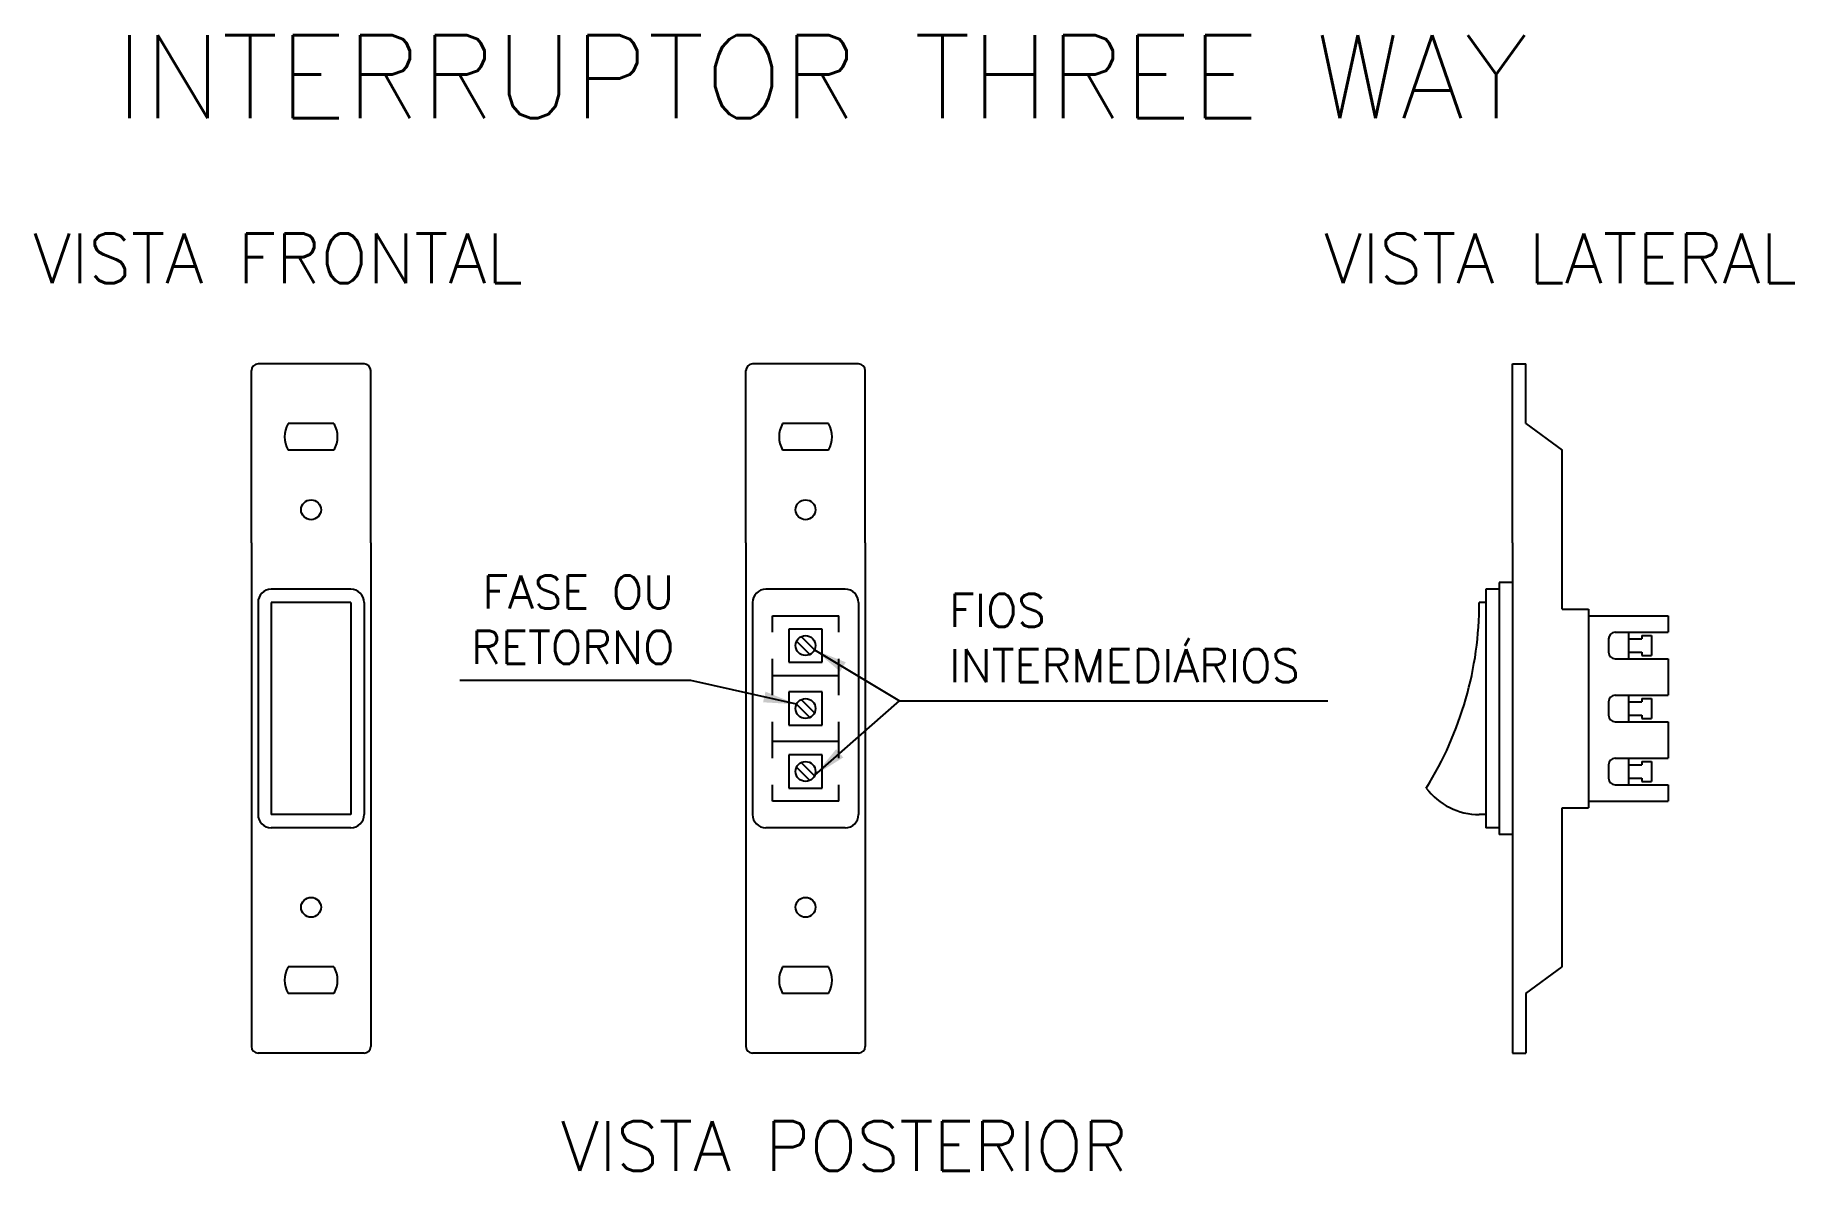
# Model space of a CAD drawing. Extents: x -1.55 to 3.76, y -0.5 to 2.92.
import ezdxf

# ---------------------------------------------------------------- set-up
doc = ezdxf.new("R2010")
doc.units = 0
doc.header["$MEASUREMENT"] = 0
doc.layers.add('DETALHES', color=4, linetype='CONTINUOUS')
doc.styles.add('ROMANS', font='romans')
doc.dimstyles.new('TEXTO', dxfattribs={"dimtxt": 0.1, "dimasz": 0.1, "dimexe": 0.1, "dimexo": 0.3, "dimgap": 0.05, "dimtad": 1, "dimdec": 4, "dimtxsty": 'ROMANS', "dimcen": 2.5, "dimclrd": 1, "dimclre": 1, "dimclrt": 3, "dimazin": 3, "dimtfac": 1, "dimtdec": 4, "dimtmove": 0, "dimatfit": 3, "dimtolj": 1, "dimtzin": 0})

msp = doc.modelspace()

# ---------------------------------------------------------------- linework, layer by layer
at = {"layer": 'DETALHES', "color": 3}
for p, q in [((-0.894, 1.392), (-0.894, 1.912)), ((-0.554, 1.932), (-0.874, 1.932)), ((-0.534, 1.392), (-0.534, 1.912)), ((0.5984, 1.392), (0.5984, 1.912)), ((0.9384, 1.932), (0.6184, 1.932)), ((0.9584, 1.392), (0.9584, 1.912)), ((2.9119, 1.392), (2.9119, 1.932)), ((2.9119, 1.932), (2.9519, 1.932)), ((2.9519, 1.752), (2.9519, 1.932)), ((2.9519, 1.752), (3.0619, 1.672)), ((3.0619, 1.192), (3.0619, 1.672)), ((-0.894, 1.392), (-0.894, 0.392)), ((-0.534, 1.392), (-0.534, 0.392)), ((0.5984, 1.392), (0.5984, 0.392)), ((0.9584, 1.392), (0.9584, 0.392)), ((2.9119, 1.392), (2.9119, 0.392)), ((2.8319, 1.252), (2.8319, 0.532)), ((2.8719, 1.252), (2.8319, 1.252)), ((2.8719, 1.272), (2.8719, 0.512)), ((2.9119, 1.272), (2.8719, 1.272)), ((0.6784, 1.172), (0.8784, 1.172)), ((0.6784, 1.122), (0.6784, 1.172)), ((0.8784, 1.122), (0.8784, 1.172)), ((3.0619, 1.192), (3.1419, 1.192)), ((3.1419, 1.192), (3.1419, 0.592)), ((3.1419, 1.172), (3.3819, 1.172)), ((3.3819, 1.172), (3.3819, 1.122)), ((3.2219, 1.122), (3.3819, 1.122)), ((3.2019, 1.102), (3.2019, 1.062)), ((0.6784, 0.932), (0.6784, 1.042)), ((0.8784, 0.932), (0.8784, 1.042)), ((3.2219, 1.042), (3.3819, 1.042)), ((3.3819, 1.042), (3.3819, 0.932)), ((0.6784, 0.992), (0.8784, 0.992)), ((3.2019, 0.912), (3.2019, 0.872)), ((3.2219, 0.932), (3.3819, 0.932)), ((0.6784, 0.742), (0.6784, 0.852)), ((0.8784, 0.742), (0.8784, 0.852)), ((3.2219, 0.852), (3.3819, 0.852)), ((3.3819, 0.852), (3.3819, 0.742)), ((0.8784, 0.792), (0.6784, 0.792)), ((3.2019, 0.722), (3.2019, 0.682)), ((3.2219, 0.742), (3.3819, 0.742)), ((0.6784, 0.612), (0.6784, 0.662)), ((0.8784, 0.612), (0.8784, 0.662)), ((3.2219, 0.662), (3.3819, 0.662)), ((3.3819, 0.662), (3.3819, 0.612)), ((0.8784, 0.612), (0.6784, 0.612)), ((3.0619, 0.112), (3.0619, 0.592)), ((3.0619, 0.592), (3.1419, 0.592)), ((3.1419, 0.612), (3.3819, 0.612)), ((2.8719, 0.532), (2.8319, 0.532)), ((2.9119, 0.512), (2.8719, 0.512)), ((-0.894, 0.392), (-0.894, -0.128)), ((-0.534, 0.392), (-0.534, -0.128)), ((0.5984, 0.392), (0.5984, -0.128)), ((0.9584, 0.392), (0.9584, -0.128)), ((2.9119, 0.392), (2.9119, -0.148)), ((2.9519, 0.032), (3.0619, 0.112)), ((2.9519, 0.032), (2.9519, -0.148)), ((-0.554, -0.148), (-0.874, -0.148)), ((0.9384, -0.148), (0.6184, -0.148)), ((2.9119, -0.148), (2.9519, -0.148))]:
    msp.add_line(p, q, dxfattribs=at)
at = {"layer": 'DETALHES', "color": 2}
for p, q in [((-0.6448, 1.752), (-0.7833, 1.752)), ((0.8477, 1.752), (0.7092, 1.752)), ((-0.6448, 1.672), (-0.7833, 1.672)), ((0.8477, 1.672), (0.7092, 1.672)), ((-0.6448, 0.112), (-0.7833, 0.112)), ((0.8477, 0.112), (0.7092, 0.112)), ((-0.6448, 0.032), (-0.7833, 0.032)), ((0.8477, 0.032), (0.7092, 0.032))]:
    msp.add_line(p, q, dxfattribs=at)
at = {"layer": 'DETALHES', "color": 4}
for p, q in [((-0.594, 1.252), (-0.834, 1.252)), ((0.8984, 1.252), (0.6584, 1.252)), ((-0.874, 1.212), (-0.874, 0.572)), ((-0.554, 1.212), (-0.554, 0.572)), ((0.6184, 1.212), (0.6184, 0.572)), ((0.9384, 1.212), (0.9384, 0.572)), ((2.8319, 1.212), (2.8119, 1.212)), ((0.7284, 1.132), (0.7284, 1.032)), ((0.8284, 1.132), (0.7284, 1.132)), ((0.8284, 1.032), (0.8284, 1.132)), ((3.2619, 1.122), (3.2619, 1.042)), ((0.7514, 1.0949), (0.7914, 1.0549)), ((0.7655, 1.109), (0.8055, 1.069)), ((3.2619, 1.102), (3.3019, 1.102)), ((3.3019, 1.112), (3.3319, 1.112)), ((3.3019, 1.112), (3.3019, 1.102)), ((3.3319, 1.112), (3.3319, 1.052)), ((0.7284, 1.032), (0.8284, 1.032)), ((3.2619, 1.062), (3.3019, 1.062)), ((3.3019, 1.062), (3.3019, 1.052)), ((3.3019, 1.052), (3.3319, 1.052)), ((0.7284, 0.942), (0.7284, 0.842)), ((0.8284, 0.942), (0.7284, 0.942)), ((0.7514, 0.9049), (0.7914, 0.8649)), ((0.7655, 0.919), (0.8055, 0.879)), ((0.8284, 0.842), (0.8284, 0.942)), ((3.2619, 0.932), (3.2619, 0.852)), ((3.2619, 0.912), (3.3019, 0.912)), ((3.3019, 0.922), (3.3319, 0.922)), ((3.3019, 0.922), (3.3019, 0.912)), ((3.3319, 0.922), (3.3319, 0.862)), ((3.2619, 0.872), (3.3019, 0.872)), ((3.3019, 0.872), (3.3019, 0.862)), ((3.3019, 0.862), (3.3319, 0.862)), ((0.7284, 0.842), (0.8284, 0.842)), ((0.8284, 0.752), (0.7284, 0.752)), ((0.7284, 0.752), (0.7284, 0.652)), ((0.8284, 0.652), (0.8284, 0.752)), ((0.7514, 0.7149), (0.7914, 0.6749)), ((0.7655, 0.729), (0.8055, 0.689)), ((3.2619, 0.742), (3.2619, 0.662)), ((3.2619, 0.722), (3.3019, 0.722)), ((3.3019, 0.732), (3.3319, 0.732)), ((3.3019, 0.732), (3.3019, 0.722)), ((3.3319, 0.732), (3.3319, 0.672)), ((0.7284, 0.652), (0.8284, 0.652)), ((3.2619, 0.682), (3.3019, 0.682)), ((3.3019, 0.682), (3.3019, 0.672)), ((3.3019, 0.672), (3.3319, 0.672)), ((-0.594, 0.532), (-0.834, 0.532)), ((0.8984, 0.532), (0.6584, 0.532))]:
    msp.add_line(p, q, dxfattribs=at)
at = {"layer": 'DETALHES', "color": 5}
for p, q in [((-0.834, 1.212), (-0.834, 0.572)), ((-0.594, 1.212), (-0.834, 1.212)), ((-0.594, 1.212), (-0.594, 0.572)), ((-0.594, 0.572), (-0.834, 0.572))]:
    msp.add_line(p, q, dxfattribs=at)
at = {"layer": 'DETALHES'}
msp.add_line((2.8319, 0.572), (2.8119, 0.572), dxfattribs=at)
at = {"layer": 'DETALHES', "color": 4}
for points in [[(2.6519, 0.652, 0.140055), (2.8119, 1.212, 2.016824)], [(2.6519, 0.652, 0.236068), (2.8119, 0.572, -2.038885)]]:
    msp.add_lwpolyline(points, format="xyb", dxfattribs=at)
at = {"layer": 'DETALHES', "color": 2}
for centre in [(-0.714, 1.492), (0.7784, 1.492), (-0.714, 0.292), (0.7784, 0.292)]:
    msp.add_circle(centre, 0.03, dxfattribs=at)
at = {"layer": 'DETALHES', "color": 5}
for centre in [(0.7784, 1.082), (0.7784, 0.892), (0.7784, 0.702)]:
    msp.add_circle(centre, 0.03, dxfattribs=at)
at = {"layer": 'DETALHES', "color": 3}
for centre, start, end in [((-0.874, 1.912), 90, 180), ((-0.554, 1.912), 0, 90), ((0.6184, 1.912), 90, 180), ((0.9384, 1.912), 0, 90), ((3.2219, 1.102), 90, 180), ((3.2219, 1.062), 180, 270), ((3.2219, 0.912), 90, 180), ((3.2219, 0.872), 180, 270), ((3.2219, 0.722), 90, 180), ((3.2219, 0.682), 180, 270), ((-0.874, -0.128), 180, 270), ((-0.554, -0.128), 270, 0), ((0.6184, -0.128), 180, 270), ((0.9384, -0.128), 270, 0)]:
    msp.add_arc(centre, 0.02, start, end, dxfattribs=at)
at = {"layer": 'DETALHES', "color": 2}
for centre, start, end in [((-0.714, 1.712), 150, 210), ((-0.714, 1.712), 330, 30), ((0.7784, 1.712), 150, 210), ((0.7784, 1.712), 330, 30), ((-0.714, 0.072), 150, 210), ((-0.714, 0.072), 330, 30), ((0.7784, 0.072), 150, 210), ((0.7784, 0.072), 330, 30)]:
    msp.add_arc(centre, 0.08, start, end, dxfattribs=at)
at = {"layer": 'DETALHES', "color": 4}
for centre, start, end in [((-0.834, 1.212), 90, 180), ((-0.594, 1.212), 0, 90), ((0.6584, 1.212), 90, 180), ((0.8984, 1.212), 0, 90), ((-0.834, 0.572), 180, 270), ((-0.594, 0.572), 270, 0), ((0.6584, 0.572), 180, 270), ((0.8984, 0.572), 270, 0)]:
    msp.add_arc(centre, 0.04, start, end, dxfattribs=at)

# ---------------------------------------------------------------- texts
at = {"layer": 'DETALHES', "color": 6, "style": 'ROMANS'}
msp.add_text('INTERRUPTOR THREE WAY', height=0.25, dxfattribs=at).set_placement((-1.305, 2.6744))
at = {"layer": 'DETALHES', "color": 4, "style": 'ROMANS'}
for s, p in [('VISTA FRONTAL', (-1.553, 2.1763)), ('VISTA LATERAL', (2.3434, 2.1763)), ('VISTA POSTERIOR', (0.0398, -0.5034))]:
    msp.add_text(s, height=0.15, dxfattribs=at).set_placement(p)
at = {"layer": 'DETALHES', "color": 3, "char_height": 0.1, "style": 'ROMANS'}
for s, insert, attachment_point in [('\\A1;FASE OU \\PRETORNO', (0.3824, 1.1601), 6), ('\\A1;\\PFIOS\\PINTERMEDIÁRIOS', (1.2119, 1.1882), 4)]:
    msp.add_mtext(s, dxfattribs=dict(at, insert=insert, attachment_point=attachment_point))

# ---------------------------------------------------------------- leaders
at = {"layer": 'DETALHES', "color": 1, "annotation_type": 0, "has_hookline": 1}
for points, hookline_direction, text_width in [([(0.8055, 1.069), (1.0619, 0.9152), (1.1619, 0.9152)], 0, 1.1429), ([(0.7514, 0.9049), (0.4324, 0.9767)], 1, 0.6476)]:
    msp.add_leader(points, dimstyle='TEXTO', dxfattribs=dict(at, hookline_direction=hookline_direction, text_width=text_width))
at = {"layer": 'DETALHES', "color": 1}
msp.add_leader([(0.8063, 0.6906), (1.0619, 0.9152)], dimstyle='TEXTO', dxfattribs=at)

doc.saveas('drawing.dxf')
